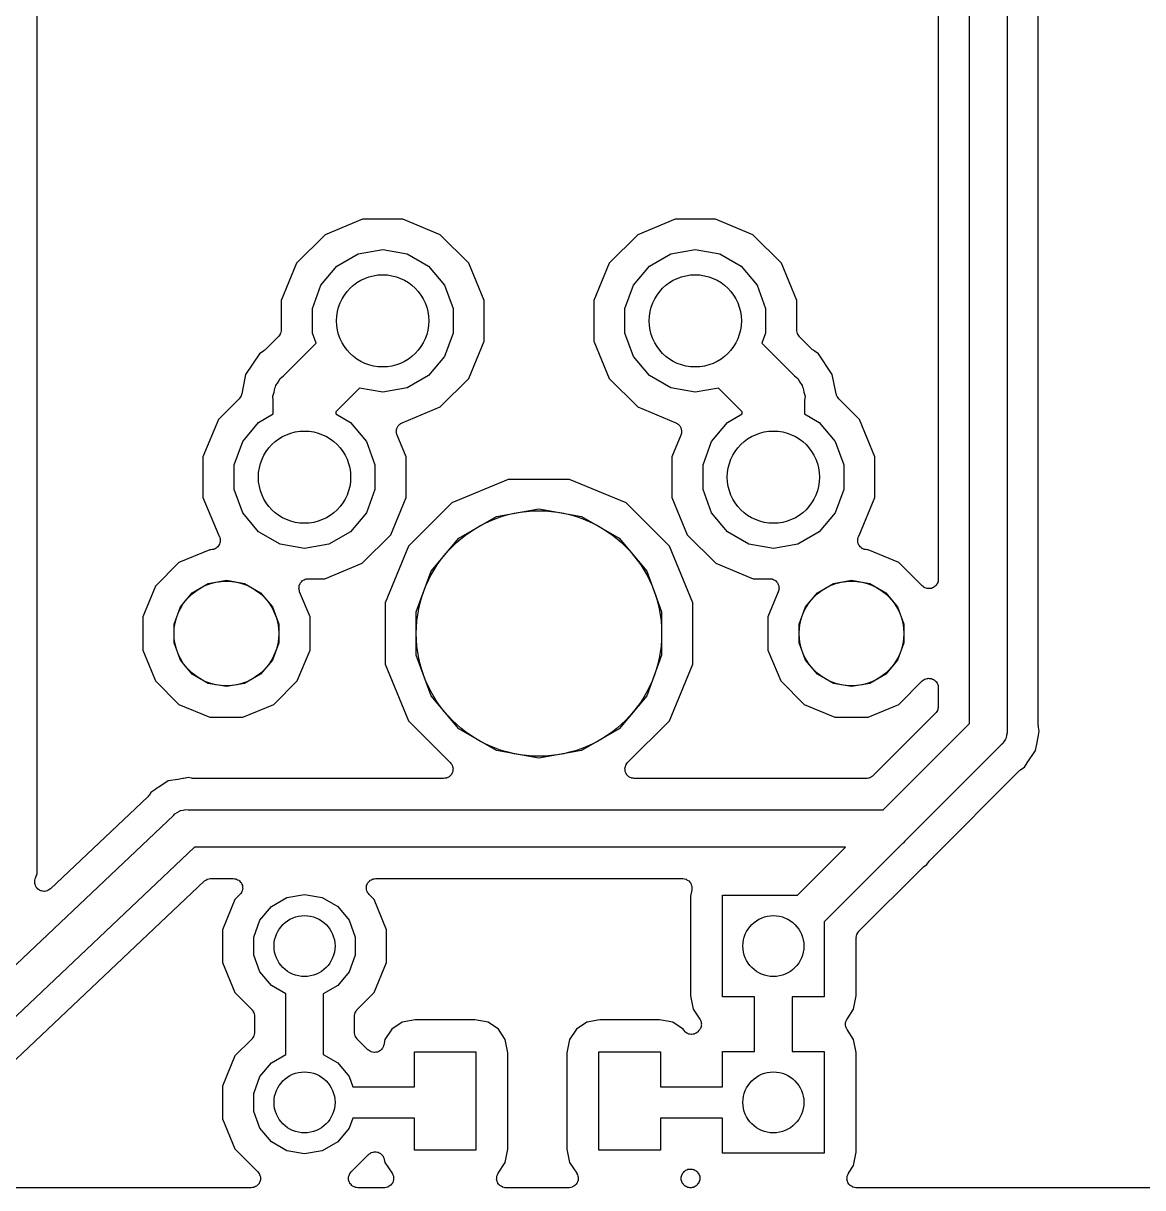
# Model space of a CAD drawing. Extents: x 24 to 196, y -189 to -31.
# Drawn here: x 159.26 to 177.45, y -152.21 to -133.29 of the extents above; entities that cross this region are included whole.
import ezdxf

# ---------------------------------------------------------------- set-up
doc = ezdxf.new("R2010")
doc.units = 0
doc.header["$MEASUREMENT"] = 0
doc.layers.add('BLACK', color=7, linetype='CONTINUOUS')

msp = doc.modelspace()

# ---------------------------------------------------------------- linework, layer by layer
at = {"layer": 'BLACK', "linetype": 'CONTINUOUS'}
for p, q in [((159.487, -147.101), (159.487, -59.5564)), ((175.247, -125.78), (175.247, -144.777)), ((175.755, -144.695), (175.755, -125.835)), ((174.638, -144.664), (174.638, -126.476)), ((174.13, -128.07), (174.13, -142.323)), ((164.772, -136.472), (164.165, -136.723)), ((165.428, -136.472), (164.772, -136.472)), ((166.035, -136.723), (165.428, -136.472)), ((169.852, -136.472), (169.245, -136.723)), ((170.508, -136.472), (169.852, -136.472)), ((171.115, -136.723), (170.508, -136.472)), ((164.165, -136.723), (163.7, -137.187)), ((166.5, -137.187), (166.035, -136.723)), ((169.245, -136.723), (168.78, -137.187)), ((171.58, -137.187), (171.115, -136.723)), ((164.703, -137.032), (165.1, -136.962)), ((165.1, -136.962), (165.497, -137.032)), ((169.783, -137.032), (170.18, -136.962)), ((170.18, -136.962), (170.577, -137.032)), ((164.354, -137.234), (164.703, -137.032)), ((165.497, -137.032), (165.846, -137.234)), ((169.434, -137.234), (169.783, -137.032)), ((170.577, -137.032), (170.926, -137.234)), ((163.7, -137.187), (163.449, -137.794)), ((164.095, -137.542), (164.354, -137.234)), ((165.846, -137.234), (166.105, -137.542)), ((166.751, -137.794), (166.5, -137.187)), ((168.78, -137.187), (168.529, -137.794)), ((169.175, -137.542), (169.434, -137.234)), ((170.926, -137.234), (171.185, -137.542)), ((171.831, -137.794), (171.58, -137.187)), ((163.957, -137.921), (164.095, -137.542)), ((166.105, -137.542), (166.243, -137.921)), ((169.037, -137.921), (169.175, -137.542)), ((171.185, -137.542), (171.323, -137.921)), ((163.449, -137.794), (163.449, -138.274)), ((163.957, -138.324), (163.957, -137.921)), ((166.243, -137.921), (166.243, -138.324)), ((166.751, -138.451), (166.751, -137.794)), ((168.529, -137.794), (168.529, -138.451)), ((169.037, -138.324), (169.037, -137.921)), ((171.323, -137.921), (171.323, -138.324)), ((171.831, -138.274), (171.831, -137.794)), ((163.443, -138.306), (163.44, -138.326)), ((163.448, -138.287), (163.443, -138.306)), ((163.449, -138.274), (163.448, -138.28)), ((163.448, -138.28), (163.448, -138.287)), ((171.832, -138.28), (171.831, -138.274)), ((171.832, -138.287), (171.832, -138.28)), ((171.837, -138.306), (171.832, -138.287)), ((171.84, -138.326), (171.837, -138.306)), ((163.404, -138.381), (163.193, -138.593)), ((163.408, -138.376), (163.404, -138.381)), ((163.413, -138.372), (163.408, -138.376)), ((163.423, -138.354), (163.413, -138.372)), ((163.435, -138.338), (163.423, -138.354)), ((163.436, -138.332), (163.435, -138.338)), ((163.44, -138.326), (163.436, -138.332)), ((163.486, -139.018), (164.017, -138.488)), ((164.017, -138.488), (163.957, -138.324)), ((166.243, -138.324), (166.105, -138.703)), ((166.5, -139.058), (166.751, -138.451)), ((168.529, -138.451), (168.78, -139.058)), ((169.175, -138.703), (169.037, -138.324)), ((171.323, -138.324), (171.263, -138.488)), ((171.263, -138.488), (171.794, -139.018)), ((171.844, -138.332), (171.84, -138.326)), ((171.845, -138.338), (171.844, -138.332)), ((171.857, -138.354), (171.845, -138.338)), ((171.867, -138.372), (171.857, -138.354)), ((171.872, -138.376), (171.867, -138.372)), ((171.876, -138.381), (171.872, -138.376)), ((172.087, -138.593), (171.876, -138.381)), ((163.098, -138.66), (162.873, -138.996)), ((163.17, -138.612), (163.098, -138.66)), ((163.181, -138.601), (163.17, -138.612)), ((163.193, -138.593), (163.181, -138.601)), ((172.099, -138.601), (172.087, -138.593)), ((172.11, -138.612), (172.099, -138.601)), ((172.182, -138.66), (172.11, -138.612)), ((172.407, -138.996), (172.182, -138.66)), ((166.105, -138.703), (165.846, -139.012)), ((169.434, -139.012), (169.175, -138.703)), ((162.873, -138.996), (162.811, -139.307)), ((163.401, -139.119), (163.435, -139.061)), ((163.435, -139.061), (163.486, -139.018)), ((165.846, -139.012), (165.497, -139.213)), ((166.035, -139.522), (166.5, -139.058)), ((168.78, -139.058), (169.245, -139.522)), ((169.783, -139.213), (169.434, -139.012)), ((171.794, -139.018), (171.845, -139.061)), ((171.845, -139.061), (171.879, -139.119)), ((172.469, -139.307), (172.407, -138.996)), ((163.334, -139.283), (163.345, -139.216)), ((163.345, -139.216), (163.357, -139.197)), ((163.357, -139.197), (163.362, -139.175)), ((163.362, -139.175), (163.401, -139.119)), ((164.724, -139.217), (164.338, -139.603)), ((165.1, -139.283), (164.724, -139.217)), ((165.497, -139.213), (165.1, -139.283)), ((170.18, -139.283), (169.783, -139.213)), ((170.556, -139.217), (170.18, -139.283)), ((170.942, -139.603), (170.556, -139.217)), ((171.879, -139.119), (171.918, -139.175)), ((171.918, -139.175), (171.923, -139.197)), ((171.923, -139.197), (171.935, -139.216)), ((171.935, -139.216), (171.946, -139.283)), ((162.769, -139.389), (162.43, -139.727)), ((162.778, -139.376), (162.769, -139.389)), ((162.779, -139.374), (162.778, -139.376)), ((162.778, -139.376), (162.778, -139.376)), ((162.791, -139.36), (162.779, -139.374)), ((162.794, -139.353), (162.791, -139.36)), ((162.799, -139.346), (162.794, -139.353)), ((162.802, -139.335), (162.799, -139.346)), ((162.805, -139.33), (162.802, -139.335)), ((162.806, -139.322), (162.805, -139.33)), ((162.81, -139.311), (162.806, -139.322)), ((162.811, -139.307), (162.81, -139.311)), ((163.316, -139.348), (163.334, -139.283)), ((163.322, -139.415), (163.316, -139.348)), ((163.322, -139.636), (163.322, -139.415)), ((171.946, -139.283), (171.964, -139.348)), ((171.964, -139.348), (171.958, -139.415)), ((171.958, -139.415), (171.958, -139.636)), ((172.47, -139.311), (172.469, -139.307)), ((172.474, -139.322), (172.47, -139.311)), ((172.475, -139.33), (172.474, -139.322)), ((172.478, -139.335), (172.475, -139.33)), ((172.481, -139.346), (172.478, -139.335)), ((172.486, -139.353), (172.481, -139.346)), ((172.489, -139.36), (172.486, -139.353)), ((172.501, -139.374), (172.489, -139.36)), ((172.502, -139.376), (172.501, -139.374)), ((172.511, -139.389), (172.502, -139.376)), ((172.502, -139.376), (172.502, -139.376)), ((172.85, -139.727), (172.511, -139.389)), ((163.084, -139.774), (163.322, -139.636)), ((164.338, -139.603), (164.338, -139.636)), ((164.338, -139.636), (164.576, -139.774)), ((165.416, -139.779), (166.035, -139.522)), ((169.245, -139.522), (169.864, -139.779)), ((170.704, -139.774), (170.942, -139.636)), ((170.942, -139.636), (170.942, -139.603)), ((171.958, -139.636), (172.196, -139.774)), ((162.43, -139.727), (162.179, -140.334)), ((162.825, -140.082), (163.084, -139.774)), ((164.576, -139.774), (164.835, -140.082)), ((165.347, -139.839), (165.353, -139.827)), ((165.353, -139.827), (165.363, -139.818)), ((165.363, -139.818), (165.371, -139.807)), ((165.371, -139.807), (165.383, -139.8)), ((165.383, -139.8), (165.392, -139.791)), ((165.392, -139.791), (165.405, -139.786)), ((165.405, -139.786), (165.416, -139.779)), ((169.864, -139.779), (169.875, -139.786)), ((169.875, -139.786), (169.888, -139.791)), ((169.888, -139.791), (169.897, -139.8)), ((169.897, -139.8), (169.909, -139.807)), ((169.909, -139.807), (169.917, -139.818)), ((169.917, -139.818), (169.927, -139.827)), ((169.927, -139.827), (169.933, -139.839)), ((170.445, -140.082), (170.704, -139.774)), ((172.196, -139.774), (172.455, -140.082)), ((173.101, -140.334), (172.85, -139.727)), ((165.322, -139.926), (165.324, -139.913)), ((165.325, -139.939), (165.322, -139.926)), ((165.323, -139.9), (165.327, -139.887)), ((165.324, -139.913), (165.323, -139.9)), ((165.325, -139.953), (165.325, -139.939)), ((165.331, -139.965), (165.325, -139.953)), ((165.327, -139.887), (165.329, -139.874)), ((165.329, -139.874), (165.335, -139.862)), ((165.333, -139.978), (165.331, -139.965)), ((165.481, -140.334), (165.333, -139.978)), ((165.335, -139.862), (165.339, -139.849)), ((165.339, -139.849), (165.347, -139.839)), ((169.947, -139.978), (169.799, -140.334)), ((169.933, -139.839), (169.941, -139.849)), ((169.941, -139.849), (169.945, -139.862)), ((169.945, -139.862), (169.951, -139.874)), ((169.949, -139.965), (169.947, -139.978)), ((169.955, -139.953), (169.949, -139.965)), ((169.951, -139.874), (169.953, -139.887)), ((169.953, -139.887), (169.957, -139.9)), ((169.958, -139.926), (169.955, -139.939)), ((169.955, -139.939), (169.955, -139.953)), ((169.957, -139.9), (169.956, -139.913)), ((169.956, -139.913), (169.958, -139.926)), ((162.687, -140.461), (162.825, -140.082)), ((164.835, -140.082), (164.973, -140.461)), ((170.307, -140.461), (170.445, -140.082)), ((172.455, -140.082), (172.593, -140.461)), ((162.179, -140.334), (162.179, -140.991)), ((165.481, -140.991), (165.481, -140.334)), ((169.799, -140.334), (169.799, -140.991)), ((173.101, -140.991), (173.101, -140.334)), ((162.687, -140.864), (162.687, -140.461)), ((164.973, -140.461), (164.973, -140.864)), ((170.307, -140.864), (170.307, -140.461)), ((172.593, -140.461), (172.593, -140.864)), ((167.142, -140.701), (166.223, -141.082)), ((168.138, -140.701), (167.142, -140.701)), ((169.057, -141.082), (168.138, -140.701)), ((162.825, -141.243), (162.687, -140.864)), ((164.973, -140.864), (164.835, -141.243)), ((170.445, -141.243), (170.307, -140.864)), ((172.593, -140.864), (172.455, -141.243)), ((162.179, -140.991), (162.435, -141.609)), ((165.23, -141.598), (165.481, -140.991)), ((166.223, -141.082), (165.519, -141.785)), ((169.761, -141.785), (169.057, -141.082)), ((169.799, -140.991), (170.05, -141.598)), ((172.845, -141.609), (173.101, -140.991)), ((163.084, -141.552), (162.825, -141.243)), ((164.835, -141.243), (164.576, -141.552)), ((166.339, -141.652), (166.948, -141.3)), ((166.948, -141.3), (167.64, -141.178)), ((167.64, -141.178), (168.332, -141.3)), ((168.332, -141.3), (168.941, -141.652)), ((170.704, -141.552), (170.445, -141.243)), ((172.455, -141.243), (172.196, -141.552)), ((162.435, -141.609), (162.44, -141.615)), ((162.44, -141.615), (162.443, -141.621)), ((162.443, -141.621), (162.446, -141.627)), ((162.446, -141.627), (162.452, -141.646)), ((162.452, -141.646), (162.458, -141.665)), ((162.458, -141.718), (162.456, -141.724)), ((162.458, -141.665), (162.458, -141.672)), ((162.458, -141.672), (162.46, -141.678)), ((162.46, -141.678), (162.458, -141.698)), ((162.458, -141.698), (162.458, -141.718)), ((163.433, -141.753), (163.084, -141.552)), ((164.576, -141.552), (164.227, -141.753)), ((164.765, -142.062), (165.23, -141.598)), ((165.887, -142.19), (166.339, -141.652)), ((168.941, -141.652), (169.393, -142.19)), ((170.05, -141.598), (170.515, -142.062)), ((171.053, -141.753), (170.704, -141.552)), ((172.196, -141.552), (171.847, -141.753)), ((172.82, -141.678), (172.822, -141.672)), ((172.822, -141.698), (172.82, -141.678)), ((172.822, -141.665), (172.828, -141.646)), ((172.822, -141.672), (172.822, -141.665)), ((172.822, -141.718), (172.822, -141.698)), ((172.824, -141.724), (172.822, -141.718)), ((172.828, -141.646), (172.834, -141.627)), ((172.834, -141.627), (172.837, -141.621)), ((172.837, -141.621), (172.84, -141.615)), ((172.84, -141.615), (172.845, -141.609)), ((162.29, -141.844), (161.79, -142.051)), ((162.308, -141.844), (162.29, -141.844)), ((162.328, -141.84), (162.308, -141.844)), ((162.348, -141.839), (162.328, -141.84)), ((162.354, -141.836), (162.348, -141.839)), ((162.36, -141.835), (162.354, -141.836)), ((162.378, -141.825), (162.36, -141.835)), ((162.396, -141.816), (162.378, -141.825)), ((162.4, -141.811), (162.396, -141.816)), ((162.406, -141.808), (162.4, -141.811)), ((162.419, -141.793), (162.406, -141.808)), ((162.433, -141.779), (162.419, -141.793)), ((162.436, -141.773), (162.433, -141.779)), ((162.44, -141.768), (162.436, -141.773)), ((162.447, -141.749), (162.44, -141.768)), ((162.456, -141.731), (162.447, -141.749)), ((162.456, -141.724), (162.456, -141.731)), ((163.83, -141.823), (163.433, -141.753)), ((164.227, -141.753), (163.83, -141.823)), ((165.519, -141.785), (165.138, -142.705)), ((170.142, -142.705), (169.761, -141.785)), ((171.45, -141.823), (171.053, -141.753)), ((171.847, -141.753), (171.45, -141.823)), ((172.824, -141.731), (172.824, -141.724)), ((172.833, -141.749), (172.824, -141.731)), ((172.84, -141.768), (172.833, -141.749)), ((172.844, -141.773), (172.84, -141.768)), ((172.847, -141.779), (172.844, -141.773)), ((172.861, -141.793), (172.847, -141.779)), ((172.874, -141.808), (172.861, -141.793)), ((172.88, -141.811), (172.874, -141.808)), ((172.884, -141.816), (172.88, -141.811)), ((172.902, -141.825), (172.884, -141.816)), ((172.92, -141.835), (172.902, -141.825)), ((172.926, -141.836), (172.92, -141.835)), ((172.932, -141.839), (172.926, -141.836)), ((172.952, -141.84), (172.932, -141.839)), ((172.972, -141.844), (172.952, -141.84)), ((172.99, -141.844), (172.972, -141.844)), ((173.49, -142.051), (172.99, -141.844)), ((161.79, -142.051), (161.408, -142.433)), ((164.158, -142.314), (164.765, -142.062)), ((170.515, -142.062), (171.122, -142.314)), ((173.87, -142.43), (173.49, -142.051)), ((165.646, -142.851), (165.887, -142.19)), ((169.393, -142.19), (169.634, -142.851)), ((161.408, -142.433), (161.201, -142.932)), ((162.005, -142.541), (162.264, -142.391)), ((162.264, -142.391), (162.56, -142.339)), ((162.56, -142.339), (162.856, -142.391)), ((162.856, -142.391), (163.115, -142.541)), ((163.738, -142.473), (163.741, -142.456)), ((163.741, -142.482), (163.738, -142.473)), ((163.741, -142.44), (163.744, -142.43)), ((163.741, -142.456), (163.741, -142.44)), ((163.744, -142.43), (163.745, -142.42)), ((163.745, -142.42), (163.753, -142.405)), ((163.753, -142.405), (163.759, -142.39)), ((163.759, -142.39), (163.765, -142.382)), ((163.765, -142.382), (163.77, -142.373)), ((163.77, -142.373), (163.782, -142.362)), ((163.782, -142.362), (163.793, -142.349)), ((163.793, -142.349), (163.801, -142.344)), ((163.801, -142.344), (163.809, -142.338)), ((163.809, -142.338), (163.824, -142.331)), ((163.824, -142.331), (163.839, -142.323)), ((163.839, -142.323), (163.848, -142.321)), ((163.848, -142.321), (163.858, -142.317)), ((163.858, -142.317), (163.874, -142.317)), ((163.874, -142.317), (163.891, -142.314)), ((163.891, -142.314), (164.158, -142.314)), ((171.122, -142.314), (171.389, -142.314)), ((171.389, -142.314), (171.406, -142.317)), ((171.406, -142.317), (171.422, -142.317)), ((171.422, -142.317), (171.432, -142.321)), ((171.432, -142.321), (171.441, -142.323)), ((171.441, -142.323), (171.456, -142.331)), ((171.456, -142.331), (171.471, -142.338)), ((171.471, -142.338), (171.479, -142.344)), ((171.479, -142.344), (171.487, -142.349)), ((171.487, -142.349), (171.498, -142.362)), ((171.498, -142.362), (171.51, -142.373)), ((171.51, -142.373), (171.515, -142.382)), ((171.515, -142.382), (171.521, -142.39)), ((171.521, -142.39), (171.527, -142.405)), ((171.527, -142.405), (171.535, -142.42)), ((171.535, -142.42), (171.536, -142.43)), ((171.536, -142.43), (171.539, -142.44)), ((171.539, -142.44), (171.539, -142.456)), ((171.539, -142.456), (171.542, -142.473)), ((171.542, -142.473), (171.539, -142.482)), ((172.165, -142.541), (172.424, -142.391)), ((172.424, -142.391), (172.72, -142.339)), ((172.72, -142.339), (173.016, -142.391)), ((173.016, -142.391), (173.275, -142.541)), ((173.886, -142.442), (173.87, -142.43)), ((173.901, -142.455), (173.886, -142.442)), ((173.907, -142.457), (173.901, -142.455)), ((173.913, -142.461), (173.907, -142.457)), ((173.932, -142.466), (173.913, -142.461)), ((173.951, -142.473), (173.932, -142.466)), ((173.958, -142.473), (173.951, -142.473)), ((173.964, -142.474), (173.958, -142.473)), ((173.984, -142.473), (173.964, -142.474)), ((174.004, -142.473), (173.984, -142.473)), ((174.01, -142.47), (174.004, -142.473)), ((174.017, -142.47), (174.01, -142.47)), ((174.035, -142.461), (174.017, -142.47)), ((174.053, -142.455), (174.035, -142.461)), ((174.059, -142.45), (174.053, -142.455)), ((174.065, -142.447), (174.059, -142.45)), ((174.079, -142.433), (174.065, -142.447)), ((174.094, -142.421), (174.079, -142.433)), ((174.097, -142.415), (174.094, -142.421)), ((174.102, -142.41), (174.097, -142.415)), ((174.111, -142.392), (174.102, -142.41)), ((174.121, -142.375), (174.111, -142.392)), ((174.122, -142.368), (174.121, -142.375)), ((174.125, -142.362), (174.122, -142.368)), ((174.126, -142.342), (174.125, -142.362)), ((174.13, -142.323), (174.126, -142.342)), ((161.812, -142.771), (162.005, -142.541)), ((163.115, -142.541), (163.308, -142.771)), ((163.741, -142.493), (163.741, -142.482)), ((163.746, -142.508), (163.741, -142.493)), ((163.75, -142.524), (163.746, -142.508)), ((163.919, -142.932), (163.75, -142.524)), ((171.53, -142.524), (171.361, -142.932)), ((171.534, -142.508), (171.53, -142.524)), ((171.539, -142.493), (171.534, -142.508)), ((171.539, -142.482), (171.539, -142.493)), ((171.972, -142.771), (172.165, -142.541)), ((173.275, -142.541), (173.468, -142.771)), ((161.709, -143.053), (161.812, -142.771)), ((163.308, -142.771), (163.411, -143.053)), ((165.138, -142.705), (165.138, -143.7)), ((165.646, -143.554), (165.646, -142.851)), ((169.634, -142.851), (169.634, -143.554)), ((170.142, -143.7), (170.142, -142.705)), ((171.869, -143.053), (171.972, -142.771)), ((173.468, -142.771), (173.571, -143.053)), ((161.201, -142.932), (161.201, -143.473)), ((163.919, -143.473), (163.919, -142.932)), ((171.361, -142.932), (171.361, -143.473)), ((161.709, -143.353), (161.709, -143.053)), ((163.411, -143.053), (163.411, -143.353)), ((171.869, -143.353), (171.869, -143.053)), ((173.571, -143.053), (173.571, -143.353)), ((161.812, -143.635), (161.709, -143.353)), ((163.411, -143.353), (163.308, -143.635)), ((171.972, -143.635), (171.869, -143.353)), ((173.571, -143.353), (173.468, -143.635)), ((161.201, -143.473), (161.408, -143.972)), ((163.712, -143.972), (163.919, -143.473)), ((165.887, -144.215), (165.646, -143.554)), ((169.634, -143.554), (169.393, -144.215)), ((171.361, -143.473), (171.568, -143.972)), ((162.005, -143.865), (161.812, -143.635)), ((163.308, -143.635), (163.115, -143.865)), ((165.138, -143.7), (165.519, -144.62)), ((169.761, -144.62), (170.142, -143.7)), ((172.165, -143.865), (171.972, -143.635)), ((173.468, -143.635), (173.275, -143.865)), ((161.408, -143.972), (161.79, -144.355)), ((162.264, -144.015), (162.005, -143.865)), ((163.115, -143.865), (162.856, -144.015)), ((163.33, -144.355), (163.712, -143.972)), ((171.568, -143.972), (171.95, -144.355)), ((172.424, -144.015), (172.165, -143.865)), ((173.275, -143.865), (173.016, -144.015)), ((173.49, -144.355), (173.87, -143.975)), ((173.87, -143.975), (173.886, -143.963)), ((173.886, -143.963), (173.901, -143.951)), ((173.901, -143.951), (173.907, -143.948)), ((173.907, -143.948), (173.913, -143.945)), ((173.913, -143.945), (173.932, -143.939)), ((173.932, -143.939), (173.951, -143.933)), ((173.951, -143.933), (173.958, -143.933)), ((173.958, -143.933), (173.964, -143.931)), ((173.964, -143.931), (173.984, -143.933)), ((173.984, -143.933), (174.004, -143.933)), ((174.004, -143.933), (174.01, -143.935)), ((174.01, -143.935), (174.017, -143.935)), ((174.017, -143.935), (174.035, -143.944)), ((174.035, -143.944), (174.053, -143.951)), ((174.053, -143.951), (174.059, -143.955)), ((174.059, -143.955), (174.065, -143.958)), ((174.065, -143.958), (174.079, -143.972)), ((174.079, -143.972), (174.094, -143.985)), ((174.094, -143.985), (174.097, -143.991)), ((174.097, -143.991), (174.102, -143.995)), ((162.56, -144.067), (162.264, -144.015)), ((162.856, -144.015), (162.56, -144.067)), ((172.72, -144.067), (172.424, -144.015)), ((173.016, -144.015), (172.72, -144.067)), ((174.102, -143.995), (174.111, -144.013)), ((174.111, -144.013), (174.121, -144.031)), ((174.121, -144.031), (174.122, -144.037)), ((174.122, -144.037), (174.125, -144.043)), ((174.125, -144.043), (174.126, -144.063)), ((174.126, -144.063), (174.13, -144.083)), ((174.13, -144.083), (174.13, -144.39)), ((161.79, -144.355), (162.29, -144.562)), ((162.83, -144.562), (163.33, -144.355)), ((166.339, -144.754), (165.887, -144.215)), ((169.393, -144.215), (168.941, -144.754)), ((171.95, -144.355), (172.45, -144.562)), ((172.99, -144.562), (173.49, -144.355)), ((174.085, -144.498), (173.068, -145.515)), ((174.089, -144.493), (174.085, -144.498)), ((174.094, -144.488), (174.089, -144.493)), ((174.104, -144.471), (174.094, -144.488)), ((174.115, -144.455), (174.104, -144.471)), ((174.117, -144.448), (174.115, -144.455)), ((174.121, -144.442), (174.117, -144.448)), ((174.124, -144.423), (174.121, -144.442)), ((174.129, -144.404), (174.124, -144.423)), ((174.13, -144.39), (174.129, -144.397)), ((174.129, -144.397), (174.129, -144.404)), ((162.29, -144.562), (162.83, -144.562)), ((165.519, -144.62), (166.199, -145.3)), ((169.081, -145.3), (169.761, -144.62)), ((172.45, -144.562), (172.99, -144.562)), ((173.234, -146.068), (174.638, -144.664)), ((175.758, -144.71), (175.755, -144.695)), ((175.758, -144.725), (175.758, -144.71)), ((175.771, -144.79), (175.758, -144.725)), ((166.948, -145.105), (166.339, -144.754)), ((168.941, -144.754), (168.332, -145.105)), ((175.223, -144.921), (175.2, -144.954)), ((175.227, -144.908), (175.223, -144.921)), ((175.233, -144.896), (175.227, -144.908)), ((175.24, -144.856), (175.233, -144.896)), ((175.251, -144.817), (175.24, -144.856)), ((175.247, -144.777), (175.251, -144.817)), ((175.735, -144.973), (175.758, -144.855)), ((175.758, -144.855), (175.771, -144.79)), ((175.758, -144.855), (175.758, -144.855)), ((167.64, -145.227), (166.948, -145.105)), ((168.332, -145.105), (167.64, -145.227)), ((175.149, -145.015), (173.594, -146.569)), ((175.18, -144.989), (175.149, -145.015)), ((175.2, -144.954), (175.18, -144.989)), ((175.575, -145.306), (175.708, -145.107)), ((175.708, -145.107), (175.735, -144.973)), ((166.199, -145.3), (166.21, -145.316)), ((166.21, -145.316), (166.223, -145.331)), ((169.057, -145.331), (169.07, -145.316)), ((169.07, -145.316), (169.081, -145.3)), ((175.528, -145.376), (175.575, -145.306)), ((166.216, -145.495), (166.202, -145.509)), ((166.219, -145.489), (166.216, -145.495)), ((166.223, -145.484), (166.219, -145.489)), ((166.223, -145.331), (166.225, -145.337)), ((166.23, -145.465), (166.223, -145.484)), ((166.225, -145.337), (166.229, -145.343)), ((166.229, -145.343), (166.234, -145.362)), ((166.238, -145.447), (166.23, -145.465)), ((166.234, -145.362), (166.241, -145.381)), ((166.239, -145.44), (166.238, -145.447)), ((166.241, -145.434), (166.239, -145.44)), ((166.241, -145.381), (166.241, -145.388)), ((166.241, -145.388), (166.243, -145.394)), ((166.243, -145.394), (166.241, -145.414)), ((166.241, -145.414), (166.241, -145.434)), ((169.037, -145.394), (169.039, -145.388)), ((169.039, -145.414), (169.037, -145.394)), ((169.039, -145.381), (169.046, -145.362)), ((169.039, -145.388), (169.039, -145.381)), ((169.039, -145.434), (169.039, -145.414)), ((169.041, -145.44), (169.039, -145.434)), ((169.042, -145.447), (169.041, -145.44)), ((169.05, -145.465), (169.042, -145.447)), ((169.046, -145.362), (169.051, -145.343)), ((169.057, -145.484), (169.05, -145.465)), ((169.051, -145.343), (169.055, -145.337)), ((169.055, -145.337), (169.057, -145.331)), ((169.061, -145.489), (169.057, -145.484)), ((169.064, -145.495), (169.061, -145.489)), ((169.078, -145.509), (169.064, -145.495)), ((174.002, -146.88), (175.45, -145.432)), ((175.45, -145.432), (175.462, -145.424)), ((175.462, -145.424), (175.473, -145.413)), ((175.473, -145.413), (175.528, -145.376)), ((161.476, -145.692), (161.41, -145.733)), ((161.477, -145.69), (161.476, -145.692)), ((161.479, -145.689), (161.477, -145.69)), ((161.613, -145.6), (161.479, -145.689)), ((161.77, -145.574), (161.613, -145.6)), ((161.772, -145.573), (161.77, -145.574)), ((161.774, -145.573), (161.772, -145.573)), ((161.851, -145.558), (161.774, -145.573)), ((161.864, -145.558), (161.851, -145.558)), ((161.943, -145.544), (161.864, -145.558)), ((161.995, -145.556), (161.943, -145.544)), ((162.012, -145.557), (161.995, -145.556)), ((162.028, -145.56), (162.012, -145.557)), ((166.091, -145.56), (162.028, -145.56)), ((166.111, -145.556), (166.091, -145.56)), ((166.13, -145.555), (166.111, -145.556)), ((166.136, -145.552), (166.13, -145.555)), ((166.143, -145.551), (166.136, -145.552)), ((166.16, -145.541), (166.143, -145.551)), ((166.178, -145.532), (166.16, -145.541)), ((166.183, -145.527), (166.178, -145.532)), ((166.189, -145.524), (166.183, -145.527)), ((166.202, -145.509), (166.189, -145.524)), ((169.091, -145.524), (169.078, -145.509)), ((169.097, -145.527), (169.091, -145.524)), ((169.102, -145.532), (169.097, -145.527)), ((169.12, -145.541), (169.102, -145.532)), ((169.137, -145.551), (169.12, -145.541)), ((169.144, -145.552), (169.137, -145.551)), ((169.15, -145.555), (169.144, -145.552)), ((169.169, -145.556), (169.15, -145.555)), ((169.189, -145.56), (169.169, -145.556)), ((172.96, -145.56), (169.189, -145.56)), ((172.967, -145.559), (172.96, -145.56)), ((172.974, -145.559), (172.967, -145.559)), ((172.993, -145.554), (172.974, -145.559)), ((173.012, -145.551), (172.993, -145.554)), ((173.018, -145.547), (173.012, -145.551)), ((173.025, -145.546), (173.018, -145.547)), ((173.041, -145.534), (173.025, -145.546)), ((173.058, -145.524), (173.041, -145.534)), ((173.063, -145.519), (173.058, -145.524)), ((173.068, -145.515), (173.063, -145.519)), ((161.282, -145.857), (159.703, -147.352)), ((161.293, -145.843), (161.282, -145.857)), ((161.304, -145.831), (161.293, -145.843)), ((161.334, -145.787), (161.304, -145.831)), ((161.4, -145.742), (161.334, -145.787)), ((161.41, -145.733), (161.4, -145.742)), ((161.858, -146.074), (161.901, -146.064)), ((161.901, -146.064), (161.937, -146.068)), ((161.937, -146.068), (173.234, -146.068)), ((156.928, -150.677), (161.698, -146.163)), ((161.698, -146.163), (161.721, -146.135)), ((161.721, -146.135), (161.76, -146.113)), ((161.76, -146.113), (161.797, -146.089)), ((161.797, -146.089), (161.806, -146.086)), ((161.806, -146.086), (161.814, -146.082)), ((161.814, -146.082), (161.858, -146.074)), ((173.547, -146.616), (172.275, -147.888)), ((173.559, -146.61), (173.547, -146.616)), ((173.585, -146.579), (173.559, -146.61)), ((173.594, -146.569), (173.585, -146.579)), ((173.594, -146.569), (173.594, -146.569)), ((162.041, -146.677), (157.271, -151.191)), ((172.624, -146.677), (162.041, -146.677)), ((171.844, -147.457), (172.624, -146.677)), ((172.841, -148.041), (173.868, -147.015)), ((173.868, -147.015), (173.88, -147.006)), ((173.88, -147.006), (173.891, -146.996)), ((173.891, -146.996), (173.946, -146.959)), ((173.946, -146.959), (173.983, -146.903)), ((173.983, -146.903), (173.993, -146.892)), ((173.993, -146.892), (174.002, -146.88)), ((159.448, -147.211), (159.452, -147.191)), ((159.452, -147.191), (159.458, -147.177)), ((159.458, -147.177), (159.461, -147.162)), ((159.461, -147.162), (159.487, -147.101)), ((162.225, -147.21), (162.244, -147.198)), ((162.244, -147.198), (162.248, -147.197)), ((162.248, -147.197), (162.252, -147.195)), ((162.252, -147.195), (162.274, -147.191)), ((162.274, -147.191), (162.295, -147.186)), ((162.295, -147.186), (162.3, -147.186)), ((162.3, -147.186), (162.304, -147.185)), ((162.304, -147.185), (162.673, -147.185)), ((162.673, -147.185), (162.693, -147.189)), ((162.693, -147.189), (162.713, -147.191)), ((162.713, -147.191), (162.719, -147.193)), ((162.719, -147.193), (162.726, -147.195)), ((162.726, -147.195), (162.743, -147.205)), ((162.743, -147.205), (162.761, -147.213)), ((164.899, -147.213), (164.917, -147.205)), ((164.917, -147.205), (164.934, -147.195)), ((164.934, -147.195), (164.941, -147.193)), ((164.941, -147.193), (164.947, -147.191)), ((164.947, -147.191), (164.967, -147.189)), ((164.967, -147.189), (164.987, -147.185)), ((164.987, -147.185), (169.975, -147.185)), ((169.975, -147.185), (169.977, -147.186)), ((169.977, -147.186), (169.978, -147.185)), ((169.978, -147.185), (170.003, -147.19)), ((170.003, -147.19), (170.027, -147.195)), ((170.027, -147.195), (170.028, -147.195)), ((170.028, -147.195), (170.03, -147.196)), ((170.03, -147.196), (170.051, -147.209)), ((170.051, -147.209), (170.073, -147.221)), ((157.687, -151.497), (162.199, -147.227)), ((159.446, -147.223), (159.448, -147.217)), ((159.448, -147.244), (159.446, -147.223)), ((159.447, -147.264), (159.448, -147.244)), ((159.449, -147.27), (159.447, -147.264)), ((159.448, -147.217), (159.448, -147.211)), ((159.45, -147.276), (159.449, -147.27)), ((159.458, -147.295), (159.45, -147.276)), ((159.464, -147.314), (159.458, -147.295)), ((159.468, -147.319), (159.464, -147.314)), ((159.471, -147.325), (159.468, -147.319)), ((159.485, -147.34), (159.471, -147.325)), ((159.497, -147.356), (159.485, -147.34)), ((159.503, -147.359), (159.497, -147.356)), ((159.507, -147.363), (159.503, -147.359)), ((159.525, -147.372), (159.507, -147.363)), ((159.543, -147.383), (159.525, -147.372)), ((159.549, -147.384), (159.543, -147.383)), ((159.554, -147.387), (159.549, -147.384)), ((159.575, -147.389), (159.554, -147.387)), ((159.595, -147.393), (159.575, -147.389)), ((159.601, -147.392), (159.595, -147.393)), ((159.607, -147.393), (159.601, -147.392)), ((159.627, -147.388), (159.607, -147.393)), ((159.647, -147.385), (159.627, -147.388)), ((159.652, -147.382), (159.647, -147.385)), ((159.658, -147.381), (159.652, -147.382)), ((159.675, -147.37), (159.658, -147.381)), ((159.693, -147.36), (159.675, -147.37)), ((159.697, -147.355), (159.693, -147.36)), ((159.703, -147.352), (159.697, -147.355)), ((162.199, -147.227), (162.203, -147.225)), ((162.203, -147.225), (162.206, -147.221)), ((162.206, -147.221), (162.225, -147.21)), ((162.761, -147.213), (162.766, -147.218)), ((162.766, -147.218), (162.771, -147.221)), ((162.771, -147.221), (162.784, -147.236)), ((162.784, -147.236), (162.798, -147.25)), ((162.798, -147.25), (162.801, -147.256)), ((162.801, -147.256), (162.805, -147.262)), ((162.805, -147.262), (162.812, -147.28)), ((162.812, -147.28), (162.821, -147.298)), ((162.817, -147.383), (162.812, -147.402)), ((162.824, -147.364), (162.817, -147.383)), ((162.821, -147.298), (162.821, -147.305)), ((162.821, -147.305), (162.824, -147.311)), ((162.824, -147.311), (162.824, -147.331)), ((162.824, -147.331), (162.825, -147.351)), ((162.825, -147.351), (162.824, -147.358)), ((162.824, -147.358), (162.824, -147.364)), ((164.835, -147.351), (164.836, -147.331)), ((164.836, -147.358), (164.835, -147.351)), ((164.836, -147.311), (164.839, -147.305)), ((164.836, -147.331), (164.836, -147.311)), ((164.836, -147.364), (164.836, -147.358)), ((164.843, -147.383), (164.836, -147.364)), ((164.839, -147.298), (164.848, -147.28)), ((164.839, -147.305), (164.839, -147.298)), ((164.848, -147.402), (164.843, -147.383)), ((164.848, -147.28), (164.855, -147.262)), ((164.855, -147.262), (164.859, -147.256)), ((164.859, -147.256), (164.862, -147.25)), ((164.862, -147.25), (164.876, -147.236)), ((164.876, -147.236), (164.889, -147.221)), ((164.889, -147.221), (164.894, -147.218)), ((164.894, -147.218), (164.899, -147.213)), ((170.073, -147.221), (170.074, -147.222)), ((170.074, -147.222), (170.075, -147.223)), ((170.075, -147.223), (170.091, -147.243)), ((170.091, -147.243), (170.107, -147.262)), ((170.124, -147.368), (170.104, -147.472)), ((170.107, -147.262), (170.107, -147.263)), ((170.107, -147.263), (170.109, -147.264)), ((170.109, -147.264), (170.116, -147.288)), ((170.116, -147.288), (170.125, -147.311)), ((170.125, -147.364), (170.124, -147.366)), ((170.124, -147.366), (170.124, -147.368)), ((170.125, -147.311), (170.125, -147.313)), ((170.125, -147.313), (170.126, -147.315)), ((170.126, -147.315), (170.125, -147.339)), ((170.125, -147.339), (170.125, -147.364)), ((162.7, -147.527), (162.496, -148.017)), ((162.781, -147.446), (162.7, -147.527)), ((162.793, -147.429), (162.781, -147.446)), ((162.805, -147.414), (162.793, -147.429)), ((162.808, -147.408), (162.805, -147.414)), ((162.812, -147.402), (162.808, -147.408)), ((163.291, -147.641), (163.543, -147.495)), ((163.543, -147.495), (163.83, -147.444)), ((163.83, -147.444), (164.117, -147.495)), ((164.117, -147.495), (164.369, -147.641)), ((164.852, -147.408), (164.848, -147.402)), ((164.855, -147.414), (164.852, -147.408)), ((164.867, -147.429), (164.855, -147.414)), ((164.879, -147.446), (164.867, -147.429)), ((164.96, -147.527), (164.879, -147.446)), ((165.163, -148.017), (164.96, -147.527)), ((170.104, -147.472), (170.104, -149.093)), ((170.624, -149.108), (170.624, -147.457)), ((170.624, -147.457), (171.844, -147.457)), ((163.104, -147.864), (163.291, -147.641)), ((164.369, -147.641), (164.556, -147.864)), ((163.004, -148.137), (163.104, -147.864)), ((164.556, -147.864), (164.655, -148.137)), ((172.275, -147.888), (172.275, -149.108)), ((162.496, -148.017), (162.496, -148.548)), ((163.004, -148.428), (163.004, -148.137)), ((164.655, -148.137), (164.655, -148.428)), ((165.163, -148.548), (165.163, -148.017)), ((172.796, -148.149), (172.798, -148.142)), ((172.796, -149.093), (172.796, -148.149)), ((172.797, -148.136), (172.802, -148.116)), ((172.798, -148.142), (172.797, -148.136)), ((172.802, -148.116), (172.806, -148.097)), ((172.806, -148.097), (172.809, -148.091)), ((172.809, -148.091), (172.811, -148.084)), ((172.811, -148.084), (172.822, -148.068)), ((172.822, -148.068), (172.832, -148.051)), ((172.832, -148.051), (172.837, -148.047)), ((172.837, -148.047), (172.841, -148.041)), ((163.104, -148.702), (163.004, -148.428)), ((164.655, -148.428), (164.556, -148.702)), ((162.496, -148.548), (162.7, -149.038)), ((163.291, -148.925), (163.104, -148.702)), ((164.556, -148.702), (164.369, -148.925)), ((164.96, -149.038), (165.163, -148.548)), ((162.7, -149.038), (162.973, -149.311)), ((163.525, -149.06), (163.291, -148.925)), ((163.525, -150.045), (163.525, -149.06)), ((164.369, -148.925), (164.135, -149.06)), ((164.135, -149.06), (164.135, -150.045)), ((164.687, -149.311), (164.96, -149.038)), ((170.104, -149.093), (170.146, -149.306)), ((172.754, -149.306), (172.796, -149.093)), ((171.145, -149.108), (170.624, -149.108)), ((171.145, -149.997), (171.145, -149.108)), ((172.275, -149.108), (171.755, -149.108)), ((171.755, -149.108), (171.755, -149.997)), ((162.973, -149.311), (162.976, -149.317)), ((162.976, -149.317), (162.982, -149.321)), ((162.982, -149.321), (162.992, -149.338)), ((162.992, -149.338), (163.003, -149.354)), ((163.003, -149.354), (163.005, -149.361)), ((163.005, -149.361), (163.008, -149.367)), ((163.008, -149.367), (163.011, -149.386)), ((163.011, -149.386), (163.017, -149.406)), ((163.017, -149.406), (163.016, -149.412)), ((163.016, -149.412), (163.017, -149.419)), ((163.017, -149.419), (163.017, -149.686)), ((164.643, -149.406), (164.649, -149.386)), ((164.644, -149.412), (164.643, -149.406)), ((164.643, -149.419), (164.644, -149.412)), ((164.643, -149.686), (164.643, -149.419)), ((164.649, -149.386), (164.652, -149.367)), ((164.652, -149.367), (164.655, -149.361)), ((164.655, -149.361), (164.657, -149.354)), ((164.657, -149.354), (164.668, -149.338)), ((164.668, -149.338), (164.678, -149.321)), ((164.678, -149.321), (164.684, -149.317)), ((164.684, -149.317), (164.687, -149.311)), ((165.63, -149.479), (165.416, -149.521)), ((166.6, -149.479), (165.63, -149.479)), ((166.813, -149.521), (166.6, -149.479)), ((168.63, -149.479), (168.416, -149.521)), ((169.6, -149.479), (168.63, -149.479)), ((169.813, -149.521), (169.6, -149.479)), ((170.146, -149.306), (170.254, -149.468)), ((170.254, -149.468), (170.258, -149.477)), ((170.258, -149.477), (170.264, -149.485)), ((172.636, -149.485), (172.642, -149.477)), ((172.642, -149.477), (172.646, -149.468)), ((172.646, -149.468), (172.754, -149.306)), ((165.248, -149.634), (165.136, -149.802)), ((165.416, -149.521), (165.248, -149.634)), ((166.981, -149.634), (166.813, -149.521)), ((167.093, -149.802), (166.981, -149.634)), ((168.248, -149.634), (168.136, -149.802)), ((168.416, -149.521), (168.248, -149.634)), ((169.981, -149.634), (169.813, -149.521)), ((169.992, -149.65), (169.981, -149.634)), ((170.003, -149.662), (169.992, -149.65)), ((170.013, -149.676), (170.003, -149.662)), ((170.234, -149.662), (170.224, -149.676)), ((170.245, -149.65), (170.234, -149.662)), ((170.254, -149.637), (170.245, -149.65)), ((170.258, -149.628), (170.254, -149.637)), ((170.264, -149.62), (170.258, -149.628)), ((170.264, -149.485), (170.269, -149.501)), ((170.269, -149.604), (170.264, -149.62)), ((170.269, -149.501), (170.275, -149.516)), ((170.275, -149.589), (170.269, -149.604)), ((170.275, -149.516), (170.276, -149.526)), ((170.276, -149.579), (170.275, -149.589)), ((170.276, -149.526), (170.279, -149.536)), ((170.279, -149.569), (170.276, -149.579)), ((170.279, -149.536), (170.278, -149.553)), ((170.278, -149.553), (170.279, -149.569)), ((172.621, -149.536), (172.624, -149.526)), ((172.622, -149.553), (172.621, -149.536)), ((172.621, -149.569), (172.622, -149.553)), ((172.624, -149.579), (172.621, -149.569)), ((172.624, -149.526), (172.625, -149.516)), ((172.625, -149.589), (172.624, -149.579)), ((172.625, -149.516), (172.631, -149.501)), ((172.631, -149.604), (172.625, -149.589)), ((172.631, -149.501), (172.636, -149.485)), ((172.636, -149.62), (172.631, -149.604)), ((172.642, -149.628), (172.636, -149.62)), ((172.646, -149.637), (172.642, -149.628)), ((172.754, -149.799), (172.646, -149.637)), ((162.973, -149.794), (162.7, -150.067)), ((162.976, -149.789), (162.973, -149.794)), ((162.982, -149.784), (162.976, -149.789)), ((162.992, -149.767), (162.982, -149.784)), ((163.003, -149.751), (162.992, -149.767)), ((163.005, -149.744), (163.003, -149.751)), ((163.008, -149.739), (163.005, -149.744)), ((163.011, -149.719), (163.008, -149.739)), ((163.017, -149.7), (163.011, -149.719)), ((163.017, -149.686), (163.016, -149.693)), ((163.016, -149.693), (163.017, -149.7)), ((164.644, -149.693), (164.643, -149.686)), ((164.643, -149.7), (164.644, -149.693)), ((164.649, -149.719), (164.643, -149.7)), ((164.652, -149.739), (164.649, -149.719)), ((164.655, -149.744), (164.652, -149.739)), ((164.657, -149.751), (164.655, -149.744)), ((164.668, -149.767), (164.657, -149.751)), ((164.678, -149.784), (164.668, -149.767)), ((164.684, -149.789), (164.678, -149.784)), ((164.687, -149.794), (164.684, -149.789)), ((164.861, -149.968), (164.687, -149.794)), ((165.136, -149.802), (165.118, -149.89)), ((167.136, -150.015), (167.093, -149.802)), ((168.136, -149.802), (168.094, -150.015)), ((170.022, -149.681), (170.013, -149.676)), ((170.029, -149.688), (170.022, -149.681)), ((170.043, -149.696), (170.029, -149.688)), ((170.057, -149.705), (170.043, -149.696)), ((170.067, -149.707), (170.057, -149.705)), ((170.076, -149.712), (170.067, -149.707)), ((170.093, -149.714), (170.076, -149.712)), ((170.109, -149.718), (170.093, -149.714)), ((170.119, -149.716), (170.109, -149.718)), ((170.129, -149.718), (170.119, -149.716)), ((170.145, -149.714), (170.129, -149.718)), ((170.161, -149.712), (170.145, -149.714)), ((170.17, -149.707), (170.161, -149.712)), ((170.18, -149.705), (170.17, -149.707)), ((170.194, -149.696), (170.18, -149.705)), ((170.209, -149.688), (170.194, -149.696)), ((170.216, -149.681), (170.209, -149.688)), ((170.224, -149.676), (170.216, -149.681)), ((172.796, -150.012), (172.754, -149.799)), ((163.291, -150.181), (163.525, -150.045)), ((164.135, -150.045), (164.369, -150.181)), ((164.865, -149.971), (164.861, -149.968)), ((164.869, -149.975), (164.865, -149.971)), ((164.887, -149.986), (164.869, -149.975)), ((164.905, -149.998), (164.887, -149.986)), ((164.909, -150), (164.905, -149.998)), ((164.914, -150.002), (164.909, -150)), ((164.935, -150.007), (164.914, -150.002)), ((164.956, -150.012), (164.935, -150.007)), ((164.961, -150.012), (164.956, -150.012)), ((164.966, -150.013), (164.961, -150.012)), ((164.987, -150.009), (164.966, -150.013)), ((165.008, -150.007), (164.987, -150.009)), ((165.013, -150.005), (165.008, -150.007)), ((165.018, -150.005), (165.013, -150.005)), ((165.037, -149.994), (165.018, -150.005)), ((165.056, -149.985), (165.037, -149.994)), ((165.06, -149.982), (165.056, -149.985)), ((165.064, -149.979), (165.06, -149.982)), ((165.079, -149.963), (165.064, -149.979)), ((165.094, -149.948), (165.079, -149.963)), ((165.096, -149.943), (165.094, -149.948)), ((165.099, -149.939), (165.096, -149.943)), ((165.107, -149.919), (165.099, -149.939)), ((165.116, -149.9), (165.107, -149.919)), ((165.117, -149.895), (165.116, -149.9)), ((165.118, -149.89), (165.117, -149.895)), ((165.615, -150.569), (165.615, -150)), ((165.615, -150), (166.615, -150)), ((166.615, -150), (166.615, -151.6)), ((167.136, -151.585), (167.136, -150.015)), ((168.094, -150.015), (168.094, -151.585)), ((168.615, -151.6), (168.615, -150)), ((168.615, -150), (169.615, -150)), ((169.615, -150), (169.615, -150.569)), ((170.624, -150.569), (170.624, -149.997)), ((170.624, -149.997), (171.145, -149.997)), ((171.755, -149.997), (172.275, -149.997)), ((172.275, -149.997), (172.275, -151.648)), ((172.796, -151.633), (172.796, -150.012)), ((162.7, -150.067), (162.496, -150.557)), ((163.104, -150.404), (163.291, -150.181)), ((164.369, -150.181), (164.556, -150.404)), ((163.004, -150.677), (163.104, -150.404)), ((164.556, -150.404), (164.616, -150.569)), ((162.496, -150.557), (162.496, -151.088)), ((164.616, -150.569), (165.615, -150.569)), ((169.615, -150.569), (170.624, -150.569)), ((163.004, -150.968), (163.004, -150.677)), ((163.104, -151.242), (163.004, -150.968)), ((162.496, -151.088), (162.7, -151.578)), ((164.616, -151.077), (164.556, -151.242)), ((165.615, -151.077), (164.616, -151.077)), ((165.615, -151.6), (165.615, -151.077)), ((170.624, -151.077), (169.615, -151.077)), ((169.615, -151.077), (169.615, -151.6)), ((170.624, -151.648), (170.624, -151.077)), ((163.291, -151.465), (163.104, -151.242)), ((164.556, -151.242), (164.369, -151.465)), ((163.543, -151.61), (163.291, -151.465)), ((164.369, -151.465), (164.117, -151.61)), ((162.7, -151.578), (163.071, -151.949)), ((163.83, -151.661), (163.543, -151.61)), ((164.117, -151.61), (163.83, -151.661)), ((164.589, -151.949), (164.869, -151.67)), ((164.869, -151.67), (164.873, -151.667)), ((164.873, -151.667), (164.876, -151.663)), ((164.876, -151.663), (164.895, -151.652)), ((164.895, -151.652), (164.912, -151.639)), ((164.912, -151.639), (164.917, -151.638)), ((164.917, -151.638), (164.921, -151.635)), ((164.921, -151.635), (164.943, -151.631)), ((164.943, -151.631), (164.963, -151.626)), ((164.963, -151.626), (164.968, -151.626)), ((164.968, -151.626), (164.973, -151.625)), ((164.973, -151.625), (164.995, -151.628)), ((164.995, -151.628), (165.016, -151.63)), ((165.016, -151.63), (165.021, -151.632)), ((165.021, -151.632), (165.026, -151.633)), ((165.026, -151.633), (165.044, -151.643)), ((165.044, -151.643), (165.064, -151.653)), ((165.064, -151.653), (165.068, -151.656)), ((165.068, -151.656), (165.072, -151.659)), ((165.072, -151.659), (165.086, -151.675)), ((165.086, -151.675), (165.101, -151.69)), ((165.101, -151.69), (165.104, -151.695)), ((165.104, -151.695), (165.107, -151.698)), ((165.107, -151.698), (165.115, -151.718)), ((165.115, -151.718), (165.124, -151.738)), ((165.124, -151.738), (165.124, -151.743)), ((165.124, -151.743), (165.126, -151.748)), ((165.126, -151.748), (165.136, -151.798)), ((166.615, -151.6), (165.615, -151.6)), ((167.093, -151.798), (167.136, -151.585)), ((168.094, -151.585), (168.136, -151.798)), ((169.615, -151.6), (168.615, -151.6)), ((172.275, -151.648), (170.624, -151.648)), ((172.754, -151.846), (172.796, -151.633)), ((165.136, -151.798), (165.253, -151.972)), ((166.977, -151.972), (167.093, -151.798)), ((168.136, -151.798), (168.253, -151.972)), ((170.005, -151.94), (170.01, -151.938)), ((170.01, -151.938), (170.014, -151.934)), ((170.014, -151.934), (170.028, -151.926)), ((170.028, -151.926), (170.042, -151.917)), ((170.042, -151.917), (170.047, -151.916)), ((170.047, -151.916), (170.051, -151.914)), ((170.051, -151.914), (170.056, -151.913)), ((170.056, -151.913), (170.062, -151.91)), ((170.062, -151.91), (170.078, -151.909)), ((170.078, -151.909), (170.093, -151.905)), ((170.093, -151.905), (170.099, -151.905)), ((170.099, -151.905), (170.103, -151.905)), ((170.103, -151.905), (170.103, -151.905)), ((170.103, -151.905), (170.108, -151.906)), ((170.108, -151.906), (170.114, -151.905)), ((170.114, -151.905), (170.13, -151.909)), ((170.13, -151.909), (170.146, -151.911)), ((170.146, -151.911), (170.151, -151.913)), ((170.151, -151.913), (170.156, -151.914)), ((170.156, -151.914), (170.16, -151.916)), ((170.16, -151.916), (170.166, -151.918)), ((170.166, -151.918), (170.179, -151.927)), ((170.179, -151.927), (170.193, -151.934)), ((170.193, -151.934), (170.197, -151.938)), ((170.197, -151.938), (170.201, -151.94)), ((172.67, -151.972), (172.754, -151.846)), ((163.071, -151.949), (163.082, -151.966)), ((163.082, -151.966), (163.095, -151.981)), ((163.095, -151.981), (163.097, -151.987)), ((163.102, -152.115), (163.095, -152.133)), ((163.097, -151.987), (163.101, -151.993)), ((163.101, -151.993), (163.106, -152.012)), ((163.11, -152.097), (163.102, -152.115)), ((163.106, -152.012), (163.113, -152.031)), ((163.111, -152.09), (163.11, -152.097)), ((163.113, -152.084), (163.111, -152.09)), ((163.113, -152.031), (163.113, -152.037)), ((163.113, -152.037), (163.115, -152.044)), ((163.115, -152.044), (163.113, -152.064)), ((163.113, -152.064), (163.113, -152.084)), ((164.545, -152.044), (164.547, -152.037)), ((164.547, -152.064), (164.545, -152.044)), ((164.547, -152.031), (164.554, -152.012)), ((164.547, -152.037), (164.547, -152.031)), ((164.547, -152.084), (164.547, -152.064)), ((164.549, -152.09), (164.547, -152.084)), ((164.55, -152.097), (164.549, -152.09)), ((164.558, -152.115), (164.55, -152.097)), ((164.554, -152.012), (164.559, -151.993)), ((164.565, -152.133), (164.558, -152.115)), ((164.559, -151.993), (164.563, -151.987)), ((164.563, -151.987), (164.565, -151.981)), ((164.565, -151.981), (164.578, -151.966)), ((164.578, -151.966), (164.589, -151.949)), ((165.253, -151.972), (165.255, -151.977)), ((165.255, -151.977), (165.258, -151.981)), ((165.258, -151.981), (165.265, -152.001)), ((165.263, -152.125), (165.26, -152.129)), ((165.269, -152.104), (165.263, -152.125)), ((165.265, -152.001), (165.274, -152.021)), ((165.276, -152.084), (165.269, -152.104)), ((165.274, -152.021), (165.274, -152.026)), ((165.274, -152.026), (165.276, -152.031)), ((165.276, -152.031), (165.276, -152.052)), ((165.276, -152.052), (165.277, -152.074)), ((165.277, -152.074), (165.276, -152.079)), ((165.276, -152.079), (165.276, -152.084)), ((166.952, -152.074), (166.953, -152.052)), ((166.953, -152.079), (166.952, -152.074)), ((166.953, -152.031), (166.955, -152.026)), ((166.953, -152.052), (166.953, -152.031)), ((166.953, -152.084), (166.953, -152.079)), ((166.961, -152.104), (166.953, -152.084)), ((166.955, -152.021), (166.964, -152.001)), ((166.955, -152.026), (166.955, -152.021)), ((166.967, -152.125), (166.961, -152.104)), ((166.964, -152.001), (166.971, -151.981)), ((166.97, -152.129), (166.967, -152.125)), ((166.971, -151.981), (166.975, -151.977)), ((166.975, -151.977), (166.977, -151.972)), ((168.253, -151.972), (168.255, -151.977)), ((168.255, -151.977), (168.258, -151.981)), ((168.258, -151.981), (168.265, -152.001)), ((168.263, -152.125), (168.26, -152.129)), ((168.269, -152.104), (168.263, -152.125)), ((168.265, -152.001), (168.274, -152.021)), ((168.276, -152.084), (168.269, -152.104)), ((168.274, -152.021), (168.274, -152.026)), ((168.274, -152.026), (168.276, -152.031)), ((168.276, -152.031), (168.276, -152.052)), ((168.276, -152.052), (168.277, -152.074)), ((168.277, -152.074), (168.276, -152.079)), ((168.276, -152.079), (168.276, -152.084)), ((169.952, -152.04), (169.953, -152.036)), ((169.953, -152.056), (169.952, -152.04)), ((169.952, -152.073), (169.953, -152.056)), ((169.953, -152.078), (169.952, -152.073)), ((169.953, -152.031), (169.955, -152.026)), ((169.953, -152.036), (169.953, -152.031)), ((169.953, -152.084), (169.953, -152.078)), ((169.955, -152.089), (169.953, -152.084)), ((169.955, -152.02), (169.962, -152.005)), ((169.955, -152.026), (169.955, -152.02)), ((169.955, -152.093), (169.955, -152.089)), ((169.962, -152.107), (169.955, -152.093)), ((169.962, -152.005), (169.967, -151.99)), ((169.966, -152.124), (169.962, -152.107)), ((169.969, -152.128), (169.966, -152.124)), ((169.967, -151.99), (169.97, -151.986)), ((169.971, -152.133), (169.969, -152.128)), ((169.97, -151.986), (169.971, -151.981)), ((169.971, -151.981), (169.975, -151.977)), ((169.975, -151.977), (169.977, -151.972)), ((169.977, -151.972), (169.988, -151.96)), ((169.977, -151.972), (169.977, -151.972)), ((169.988, -151.96), (169.998, -151.947)), ((169.998, -151.947), (170.002, -151.944)), ((170.002, -151.944), (170.005, -151.94)), ((170.201, -151.94), (170.205, -151.944)), ((170.205, -151.944), (170.209, -151.947)), ((170.209, -151.947), (170.219, -151.961)), ((170.219, -151.961), (170.23, -151.972)), ((170.23, -151.972), (170.23, -151.972)), ((170.23, -151.972), (170.232, -151.977)), ((170.232, -151.977), (170.235, -151.981)), ((170.235, -151.981), (170.237, -151.986)), ((170.237, -151.986), (170.24, -151.99)), ((170.24, -152.124), (170.237, -152.129)), ((170.24, -151.99), (170.245, -152.006)), ((170.245, -152.108), (170.24, -152.124)), ((170.245, -152.006), (170.252, -152.021)), ((170.251, -152.094), (170.245, -152.108)), ((170.252, -152.089), (170.251, -152.094)), ((170.252, -152.021), (170.252, -152.026)), ((170.252, -152.026), (170.254, -152.031)), ((170.254, -152.084), (170.252, -152.089)), ((170.254, -152.031), (170.254, -152.036)), ((170.254, -152.036), (170.255, -152.041)), ((170.255, -152.041), (170.254, -152.057)), ((170.254, -152.057), (170.255, -152.074)), ((170.255, -152.074), (170.254, -152.078)), ((170.254, -152.078), (170.254, -152.084)), ((172.645, -152.074), (172.646, -152.052)), ((172.646, -152.079), (172.645, -152.074)), ((172.646, -152.031), (172.648, -152.026)), ((172.646, -152.052), (172.646, -152.031)), ((172.646, -152.084), (172.646, -152.079)), ((172.654, -152.104), (172.646, -152.084)), ((172.648, -152.021), (172.657, -152.001)), ((172.648, -152.026), (172.648, -152.021)), ((172.66, -152.125), (172.654, -152.104)), ((172.657, -152.001), (172.665, -151.981)), ((172.663, -152.129), (172.66, -152.125)), ((172.665, -151.981), (172.668, -151.977)), ((172.668, -151.977), (172.67, -151.972)), ((162.963, -152.209), (127.272, -152.209)), ((162.983, -152.206), (162.963, -152.209)), ((163.003, -152.204), (162.983, -152.206)), ((163.009, -152.201), (163.003, -152.204)), ((163.015, -152.2), (163.009, -152.201)), ((163.032, -152.19), (163.015, -152.2)), ((163.05, -152.182), (163.032, -152.19)), ((163.055, -152.177), (163.05, -152.182)), ((163.061, -152.174), (163.055, -152.177)), ((163.074, -152.159), (163.061, -152.174)), ((163.088, -152.145), (163.074, -152.159)), ((163.091, -152.138), (163.088, -152.145)), ((163.095, -152.133), (163.091, -152.138)), ((164.569, -152.138), (164.565, -152.133)), ((164.572, -152.145), (164.569, -152.138)), ((164.586, -152.159), (164.572, -152.145)), ((164.599, -152.174), (164.586, -152.159)), ((164.605, -152.177), (164.599, -152.174)), ((164.61, -152.182), (164.605, -152.177)), ((164.628, -152.19), (164.61, -152.182)), ((164.645, -152.2), (164.628, -152.19)), ((164.651, -152.201), (164.645, -152.2)), ((164.657, -152.204), (164.651, -152.201)), ((164.677, -152.206), (164.657, -152.204)), ((164.697, -152.209), (164.677, -152.206)), ((165.126, -152.209), (164.697, -152.209)), ((165.131, -152.209), (165.126, -152.209)), ((165.136, -152.209), (165.131, -152.209)), ((165.157, -152.204), (165.136, -152.209)), ((165.178, -152.2), (165.157, -152.204)), ((165.182, -152.198), (165.178, -152.2)), ((165.187, -152.197), (165.182, -152.198)), ((165.205, -152.185), (165.187, -152.197)), ((165.224, -152.174), (165.205, -152.185)), ((165.227, -152.17), (165.224, -152.174)), ((165.231, -152.167), (165.227, -152.17)), ((165.244, -152.15), (165.231, -152.167)), ((165.258, -152.133), (165.244, -152.15)), ((165.26, -152.129), (165.258, -152.133)), ((166.971, -152.133), (166.97, -152.129)), ((166.985, -152.15), (166.971, -152.133)), ((166.998, -152.167), (166.985, -152.15)), ((167.002, -152.17), (166.998, -152.167)), ((167.005, -152.174), (167.002, -152.17)), ((167.024, -152.185), (167.005, -152.174)), ((167.042, -152.197), (167.024, -152.185)), ((167.047, -152.198), (167.042, -152.197)), ((167.051, -152.2), (167.047, -152.198)), ((167.072, -152.204), (167.051, -152.2)), ((167.093, -152.209), (167.072, -152.204)), ((167.098, -152.209), (167.093, -152.209)), ((167.103, -152.209), (167.098, -152.209)), ((168.126, -152.209), (167.103, -152.209)), ((168.131, -152.209), (168.126, -152.209)), ((168.136, -152.209), (168.131, -152.209)), ((168.157, -152.204), (168.136, -152.209)), ((168.178, -152.2), (168.157, -152.204)), ((168.182, -152.198), (168.178, -152.2)), ((168.187, -152.197), (168.182, -152.198)), ((168.205, -152.185), (168.187, -152.197)), ((168.224, -152.174), (168.205, -152.185)), ((168.227, -152.17), (168.224, -152.174)), ((168.231, -152.167), (168.227, -152.17)), ((168.244, -152.15), (168.231, -152.167)), ((168.258, -152.133), (168.244, -152.15)), ((168.26, -152.129), (168.258, -152.133)), ((169.975, -152.138), (169.971, -152.133)), ((169.977, -152.142), (169.975, -152.138)), ((169.987, -152.153), (169.977, -152.142)), ((169.977, -152.142), (169.977, -152.142)), ((169.997, -152.167), (169.987, -152.153)), ((170.002, -152.17), (169.997, -152.167)), ((170.005, -152.174), (170.002, -152.17)), ((170.01, -152.177), (170.005, -152.174)), ((170.013, -152.18), (170.01, -152.177)), ((170.027, -152.187), (170.013, -152.18)), ((170.041, -152.196), (170.027, -152.187)), ((170.046, -152.198), (170.041, -152.196)), ((170.051, -152.2), (170.046, -152.198)), ((170.056, -152.201), (170.051, -152.2)), ((170.061, -152.203), (170.056, -152.201)), ((170.077, -152.205), (170.061, -152.203)), ((170.093, -152.209), (170.077, -152.205)), ((170.098, -152.209), (170.093, -152.209)), ((170.103, -152.209), (170.098, -152.209)), ((170.108, -152.209), (170.103, -152.209)), ((170.103, -152.209), (170.103, -152.209)), ((170.114, -152.209), (170.108, -152.209)), ((170.129, -152.205), (170.114, -152.209)), ((170.145, -152.204), (170.129, -152.205)), ((170.15, -152.201), (170.145, -152.204)), ((170.156, -152.2), (170.15, -152.201)), ((170.16, -152.198), (170.156, -152.2)), ((170.165, -152.197), (170.16, -152.198)), ((170.179, -152.187), (170.165, -152.197)), ((170.193, -152.18), (170.179, -152.187)), ((170.196, -152.177), (170.193, -152.18)), ((170.201, -152.174), (170.196, -152.177)), ((170.205, -152.17), (170.201, -152.174)), ((170.209, -152.167), (170.205, -152.17)), ((170.219, -152.153), (170.209, -152.167)), ((170.23, -152.142), (170.219, -152.153)), ((170.232, -152.138), (170.23, -152.142)), ((170.23, -152.142), (170.23, -152.142)), ((170.235, -152.133), (170.232, -152.138)), ((170.237, -152.129), (170.235, -152.133)), ((172.665, -152.133), (172.663, -152.129)), ((172.678, -152.15), (172.665, -152.133)), ((172.691, -152.167), (172.678, -152.15)), ((172.695, -152.17), (172.691, -152.167)), ((172.699, -152.174), (172.695, -152.17)), ((172.717, -152.185), (172.699, -152.174)), ((172.735, -152.197), (172.717, -152.185)), ((172.74, -152.198), (172.735, -152.197)), ((172.744, -152.2), (172.74, -152.198)), ((172.766, -152.204), (172.744, -152.2)), ((172.787, -152.209), (172.766, -152.204)), ((172.792, -152.209), (172.787, -152.209)), ((172.797, -152.209), (172.792, -152.209)), ((182.013, -152.209), (172.797, -152.209))]:
    msp.add_line(p, q, dxfattribs=at)
at = {"layer": 'BLACK'}
for centre, radius in [((165.1, -138.123), 0.7493), ((170.18, -138.123), 0.7493), ((163.83, -140.663), 0.7493), ((171.45, -140.663), 0.7493), ((167.64, -143.203), 1.9939), ((162.56, -143.203), 0.8509), ((172.72, -143.203), 0.8509), ((163.83, -148.283), 0.4953), ((171.45, -148.283), 0.4953), ((163.83, -150.823), 0.4953), ((171.45, -150.823), 0.4953)]:
    msp.add_circle(centre, radius, dxfattribs=at)

doc.saveas('drawing.dxf')
